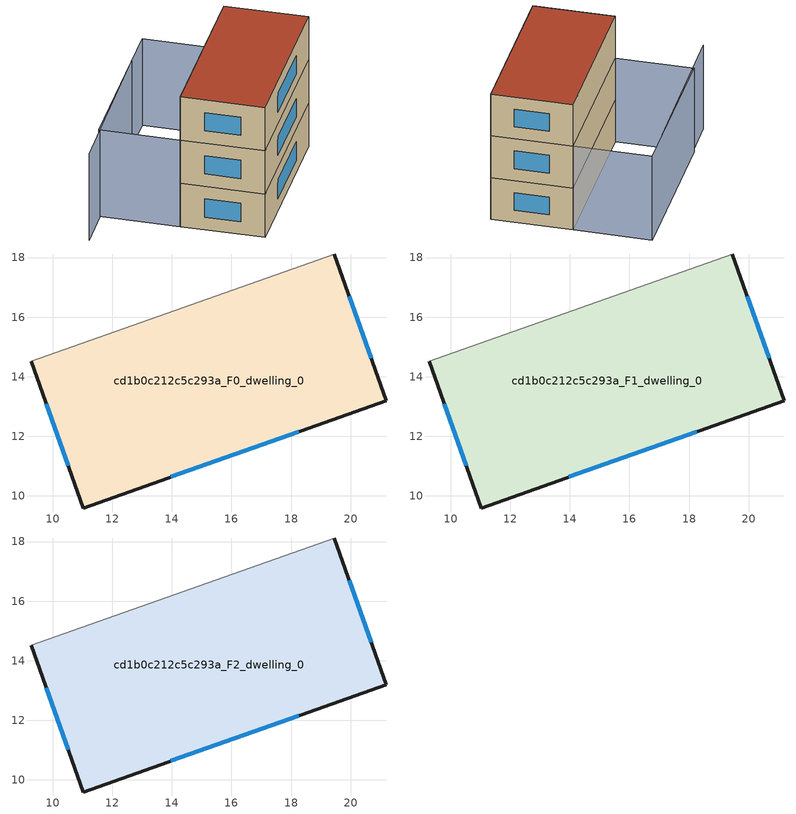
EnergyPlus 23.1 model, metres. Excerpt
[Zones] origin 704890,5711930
cd1b0c212c5c293a_F0_dwelling_0
 floor ground (EU_floor_Construction): 19.44,18.12 21.2,13.2 11.03,9.59 9.27,14.51 z0
 wall outside (EU_wall_Construction): 9.27,14.51 11.03,9.59 21.2,13.2 19.44,18.12 z0:3
 wall adiabatic (EU_wall_Construction): 19.44,18.12 9.27,14.51 z0:3
 window (EU_Window_Construction): 20.69,14.62 19.95,16.7 / 13.97,10.64 18.26,12.16 / 9.78,13.09 10.52,11.02 z0.87:2.13
cd1b0c212c5c293a_F1_dwelling_0
 floor to cd1b0c212c5c293a_F0_dwelling_0 (EU_floor_Construction): 19.44,18.12 21.2,13.2 11.03,9.59 9.27,14.51 z3
 wall outside (EU_wall_Construction): 9.27,14.51 11.03,9.59 21.2,13.2 19.44,18.12 z3:6
 wall adiabatic (EU_wall_Construction): 19.44,18.12 9.27,14.51 z3:6
 window (EU_Window_Construction): 20.69,14.62 19.95,16.7 / 13.97,10.64 18.26,12.16 / 9.78,13.09 10.52,11.02 z3.87:5.13
cd1b0c212c5c293a_F2_dwelling_0
 floor to cd1b0c212c5c293a_F1_dwelling_0 (EU_floor_Construction): 19.44,18.12 21.2,13.2 11.03,9.59 9.27,14.51 z6
 wall outside (EU_wall_Construction): 9.27,14.51 11.03,9.59 21.2,13.2 19.44,18.12 z6:9
 wall adiabatic (EU_wall_Construction): 19.44,18.12 9.27,14.51 z6:9
 window (EU_Window_Construction): 20.69,14.62 19.95,16.7 / 13.97,10.64 18.26,12.16 / 9.78,13.09 10.52,11.02 z6.87:8.13
 roof outside (EU_roof_Construction): 21.2,13.2 19.44,18.12 9.27,14.51 11.03,9.59 z9
shading: 15.3,21.94 5,18.18 / 9.27,14.51 7.6,19.22 / 7.6,19.22 17.77,22.83 / 17.77,22.83 19.44,18.12 / 19.44,18.12 9.27,14.51 z0:6
[Building]
EU S2 Campaign: North Axis=0; Terrain=City; Solar Distribution=FullExterior
[Site:Location]
London: Latitude=51.5; Longitude=-0.5; Time Zone=0; Elevation=25
[SizingPeriod:WeatherFileDays]
AnnualSizingPeriod: Begin Month=1; Begin Day of Month=1; End Month=12; End Day of Month=31; Day of Week for Start Day=Monday; Use Weather File Daylight Saving Period=No; Use Weather File Rain and Snow Indicators=No
[MATERIAL]
EU_InternalMass_Material: Roughness=MediumRough; Thickness=0.1; Conductivity=1; Density=1800; Specific Heat=900; Thermal Absorptance=0.9; Solar Absorptance=0.7; Visible Absorptance=0.7
[MATERIAL:NOMASS] Roughness=MediumRough; Thermal Absorptance=0.9; Solar Absorptance=0.7; Visible Absorptance=0.7
Name | Thermal Resistance
EU_wall_NoMass | 0.724719
EU_roof_NoMass | 2.98947
EU_floor_NoMass | 2.39157
[WINDOWMATERIAL:SIMPLEGLAZINGSYSTEM]
EU_Window_SimpleGlazing: UFactor=2.63425; Solar Heat Gain Coefficient=0.76; Visible Transmittance=0.76
[CONSTRUCTION]
EU_wall_Construction: EU_wall_NoMass
EU_roof_Construction: EU_roof_NoMass
EU_floor_Construction: EU_floor_NoMass
EU_Window_Construction: EU_Window_SimpleGlazing
EU_InternalMass_Construction: EU_InternalMass_Material
[ZONE] Type=1; Multiplier=1; Ceiling Height=autocalculate; Floor Area=autocalculate; Part of Total Floor Area=Yes
Name | Volume
cd1b0c212c5c293a_F0_dwelling_0 | 169.083
cd1b0c212c5c293a_F1_dwelling_0; cd1b0c212c5c293a_F2_dwelling_0 | 169.085
[INTERNALMASS] Construction=EU_InternalMass_Construction; Surface Area=56.3614
Name | Zone or ZoneList
cd1b0c212c5c293a_F0_dwelling_0_EU_InternalMass | cd1b0c212c5c293a_F0_dwelling_0
cd1b0c212c5c293a_F1_dwelling_0_EU_InternalMass | cd1b0c212c5c293a_F1_dwelling_0
cd1b0c212c5c293a_F2_dwelling_0_EU_InternalMass | cd1b0c212c5c293a_F2_dwelling_0
[OTHEREQUIPMENT] Fuel Type=Electricity; Design Level Calculation Method=Watts/Area; Power per Zone Floor Area=1; Fraction Latent=0; Fraction Radiant=0; Fraction Lost=0; Carbon Dioxide Generation Rate=0; EndUse Subcategory=EU_Step8_InternalGains
Name | Zone or ZoneList or Space or SpaceList | Schedule
EU_Step8_InternalGain_cd1b0c212c5c293a_F0_dwelling_0_f000 | cd1b0c212c5c293a_F0_dwelling_0 | EU_Step8_GainSchedule_cd1b0c212c5c293a_F0_dwelling_0_f000
EU_Step8_InternalGain_cd1b0c212c5c293a_F1_dwelling_0_f000 | cd1b0c212c5c293a_F1_dwelling_0 | EU_Step8_GainSchedule_cd1b0c212c5c293a_F1_dwelling_0_f000
EU_Step8_InternalGain_cd1b0c212c5c293a_F2_dwelling_0_f000 | cd1b0c212c5c293a_F2_dwelling_0 | EU_Step8_GainSchedule_cd1b0c212c5c293a_F2_dwelling_0_f000
[ZONEVENTILATION:DESIGNFLOWRATE] Schedule=EU_AlwaysOn; Design Flow Rate Calculation Method=AirChanges/Hour; Air Changes per Hour=0.418135; Ventilation Type=Natural; Fan Pressure Rise=0; Fan Total Efficiency=1; Constant Term Coefficient=1; Temperature Term Coefficient=0; Velocity Term Coefficient=0; Velocity Squared Term Coefficient=0; Minimum Indoor Temperature=-100; Maximum Indoor Temperature=100; Delta Temperature=-100; Minimum Outdoor Temperature=-100; Maximum Outdoor Temperature=100; Maximum Wind Speed=40
Name | Zone or ZoneList or Space or SpaceList
EU_ConstantAir_cd1b0c212c5c293a_F0_dwelling_0 | cd1b0c212c5c293a_F0_dwelling_0
EU_ConstantAir_cd1b0c212c5c293a_F1_dwelling_0 | cd1b0c212c5c293a_F1_dwelling_0
EU_ConstantAir_cd1b0c212c5c293a_F2_dwelling_0 | cd1b0c212c5c293a_F2_dwelling_0
[HVACTEMPLATE:THERMOSTAT] Constant Heating Setpoint=20; Constant Cooling Setpoint=50
EU_HeatOnly_cd1b0c212c5c293a_F0_dwelling_0; EU_HeatOnly_cd1b0c212c5c293a_F1_dwelling_0; EU_HeatOnly_cd1b0c212c5c293a_F2_dwelling_0
[HVACTEMPLATE:ZONE:IDEALLOADSAIRSYSTEM] System Availability Schedule=EU_AlwaysOn; Maximum Heating Supply Air Temperature=50; Minimum Cooling Supply Air Temperature=13; Maximum Heating Supply Air Humidity Ratio=0.0156; Minimum Cooling Supply Air Humidity Ratio=0.0077; Heating Limit=NoLimit; Cooling Limit=NoLimit; Heating Availability Schedule=EU_AlwaysOn; Cooling Availability Schedule=EU_CoolingOff; Dehumidification Control Type=ConstantSensibleHeatRatio; Cooling Sensible Heat Ratio=0.7; Dehumidification Setpoint=60; Humidification Control Type=None; Humidification Setpoint=30; Outdoor Air Method=None; Outdoor Air Flow Rate per Person=0.00944; Outdoor Air Flow Rate per Zone Floor Area=0; Outdoor Air Flow Rate per Zone=0; Demand Controlled Ventilation Type=None; Outdoor Air Economizer Type=NoEconomizer; Heat Recovery Type=None; Sensible Heat Recovery Effectiveness=0.7; Latent Heat Recovery Effectiveness=0.65
Name | Template Thermostat
cd1b0c212c5c293a_F0_dwelling_0 | EU_HeatOnly_cd1b0c212c5c293a_F0_dwelling_0
cd1b0c212c5c293a_F1_dwelling_0 | EU_HeatOnly_cd1b0c212c5c293a_F1_dwelling_0
cd1b0c212c5c293a_F2_dwelling_0 | EU_HeatOnly_cd1b0c212c5c293a_F2_dwelling_0
[SIZING:ZONE] Zone Cooling Design Supply Air Temperature Input Method=SupplyAirTemperature; Zone Cooling Design Supply Air Temperature=13; Zone Heating Design Supply Air Temperature Input Method=SupplyAirTemperature; Zone Heating Design Supply Air Temperature=50; Zone Cooling Design Supply Air Humidity Ratio=0.008; Zone Heating Design Supply Air Humidity Ratio=0.008; Cooling Design Air Flow Method=DesignDay; Cooling Design Air Flow Rate=0; Cooling Minimum Air Flow per Zone Floor Area=0.000762; Cooling Minimum Air Flow=0; Cooling Minimum Air Flow Fraction=0.2; Heating Design Air Flow Method=DesignDay; Heating Design Air Flow Rate=0; Heating Maximum Air Flow per Zone Floor Area=0.002032; Heating Maximum Air Flow=0.141576; Heating Maximum Air Flow Fraction=0.3; Account for Dedicated Outdoor Air System=No; Dedicated Outdoor Air System Control Strategy=NeutralSupplyAir; Dedicated Outdoor Air Low Setpoint Temperature for Design=autosize; Dedicated Outdoor Air High Setpoint Temperature for Design=autosize; Zone Load Sizing Method=Sensible Load Only No Latent Load; Zone Latent Cooling Design Supply Air Humidity Ratio Input Method=HumidityRatioDifference; Zone Cooling Design Supply Air Humidity Ratio Difference=0.005; Zone Latent Heating Design Supply Air Humidity Ratio Input Method=HumidityRatioDifference; Zone Humidification Design Supply Air Humidity Ratio Difference=0.005
cd1b0c212c5c293a_F0_dwelling_0; cd1b0c212c5c293a_F1_dwelling_0; cd1b0c212c5c293a_F2_dwelling_0
[SCHEDULE:CONSTANT]
Name | Hourly Value
EU_AlwaysOn | 1
EU_CoolingOff | 0
[SCHEDULE:FILE] Column Number=1; Rows to Skip at Top=0; Number of Hours of Data=8760; Column Separator=Comma; Interpolate to Timestep=No; Minutes per Item=60; Adjust Schedule for Daylight Savings=Yes
Name | File
EU_Step8_GainSchedule_cd1b0c212c5c293a_F0_dwelling_0_f000 | ../../schedules/cd1b0c212c5c293a/cd1b0c212c5c293a_F0_dwelling_0_f000_gain.csv
EU_Step8_GainSchedule_cd1b0c212c5c293a_F1_dwelling_0_f000 | ../../schedules/cd1b0c212c5c293a/cd1b0c212c5c293a_F1_dwelling_0_f000_gain.csv
EU_Step8_GainSchedule_cd1b0c212c5c293a_F2_dwelling_0_f000 | ../../schedules/cd1b0c212c5c293a/cd1b0c212c5c293a_F2_dwelling_0_f000_gain.csv
